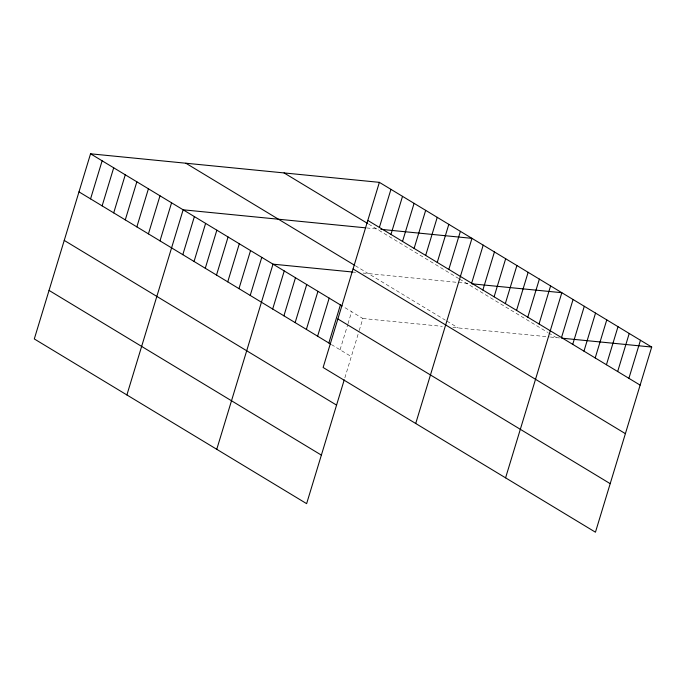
<?xml version="1.0" encoding="UTF-8"?>
<svg xmlns="http://www.w3.org/2000/svg" width="686" height="686" viewBox="0 0 686 686"><rect width="100%" height="100%" fill="white"/><g stroke="black" fill="none" stroke-linecap="round" stroke-linejoin="round"><path stroke-width="0.51" stroke-dasharray="3.43 2.57" d="M340.076 349.783L347.691 324.744M347.991 323.741L351.644 311.718M344.861 377.815L358.924 331.535M359.224 330.532L362.877 318.51L343 306.488M366.633 227.941L378.766 229.141M352.433 272.008L355.614 272.325M363.023 273.054L468.641 283.49M362.877 318.51L442.307 326.356M452.897 327.411L549.375 336.937M550.378 337.04L559.562 337.949M368.639 224.082L458.745 278.576M459.611 279.099L547.745 332.41M548.611 332.933L556.389 337.632M355.357 265.739L445.231 320.088M446.955 321.134L458.188 327.934M331.432 344.561L351.309 356.583"/><path stroke-width="1.03" d="M379.375 182.347L323.123 367.49L595.448 532.199L651.7 347.056L379.375 182.347L90.552 153.801L34.3 338.944L306.625 503.653L344.243 379.838M90.561 198.88L102.128 160.807M102.128 205.877L113.696 167.804M113.704 212.874L125.272 174.801M125.281 219.872L136.848 181.807M136.857 226.877L148.416 188.804M148.425 233.875L159.992 195.802M160.001 240.872L171.569 202.807M126.893 394.947L183.145 209.805L365.629 227.838M182.81 254.669L194.378 216.596M194.044 261.46L205.611 223.396M205.277 268.26L216.845 230.187M216.51 275.052L228.078 236.979M227.743 281.843L239.311 243.779M238.977 288.643L250.544 250.57M250.21 295.434L261.778 257.361M216.759 449.296L273.011 264.161L352.433 272.008M272.676 309.026L284.244 270.953M283.91 315.817L295.477 277.744M295.143 322.609L306.711 284.544M306.376 329.409L317.944 291.336M317.609 336.2L329.177 298.127M328.843 342.991L340.41 304.918M379.384 227.418L390.943 189.345M390.951 234.423L402.519 196.35M402.528 241.421L414.095 203.348M414.104 248.418L425.672 210.345M425.672 255.415L437.239 217.351M437.248 262.421L448.815 224.348M448.824 269.418L460.392 231.345M415.716 423.494L471.968 238.351L380.884 229.347M471.634 283.215L483.201 245.142M482.867 290.007L494.435 251.934M494.1 296.798L505.668 258.733M505.333 303.598L516.901 265.525M516.567 310.389L528.134 272.316M527.8 317.181L539.368 279.116M539.033 323.981L550.601 285.908M505.582 477.842L561.834 292.699L471.814 283.807M561.5 337.563L573.067 299.499M572.733 344.363L584.301 306.29M583.966 351.155L595.534 313.082M595.199 357.946L606.767 319.882M606.433 364.746L618 326.673M617.666 371.538L629.233 333.465M628.899 378.329L640.467 340.256M561.68 338.155L651.7 347.056M367.807 220.42L640.132 385.12M284.064 172.932L367.747 223.542M185.863 163.225L354.499 265.216M353.058 268.955L625.392 433.655M90.552 153.801L342.143 305.965M337.864 318.956L610.197 483.664M78.984 191.874L330.575 344.038M64.235 240.409L336.569 405.117M49.049 290.41L321.374 455.118"/></g></svg>
